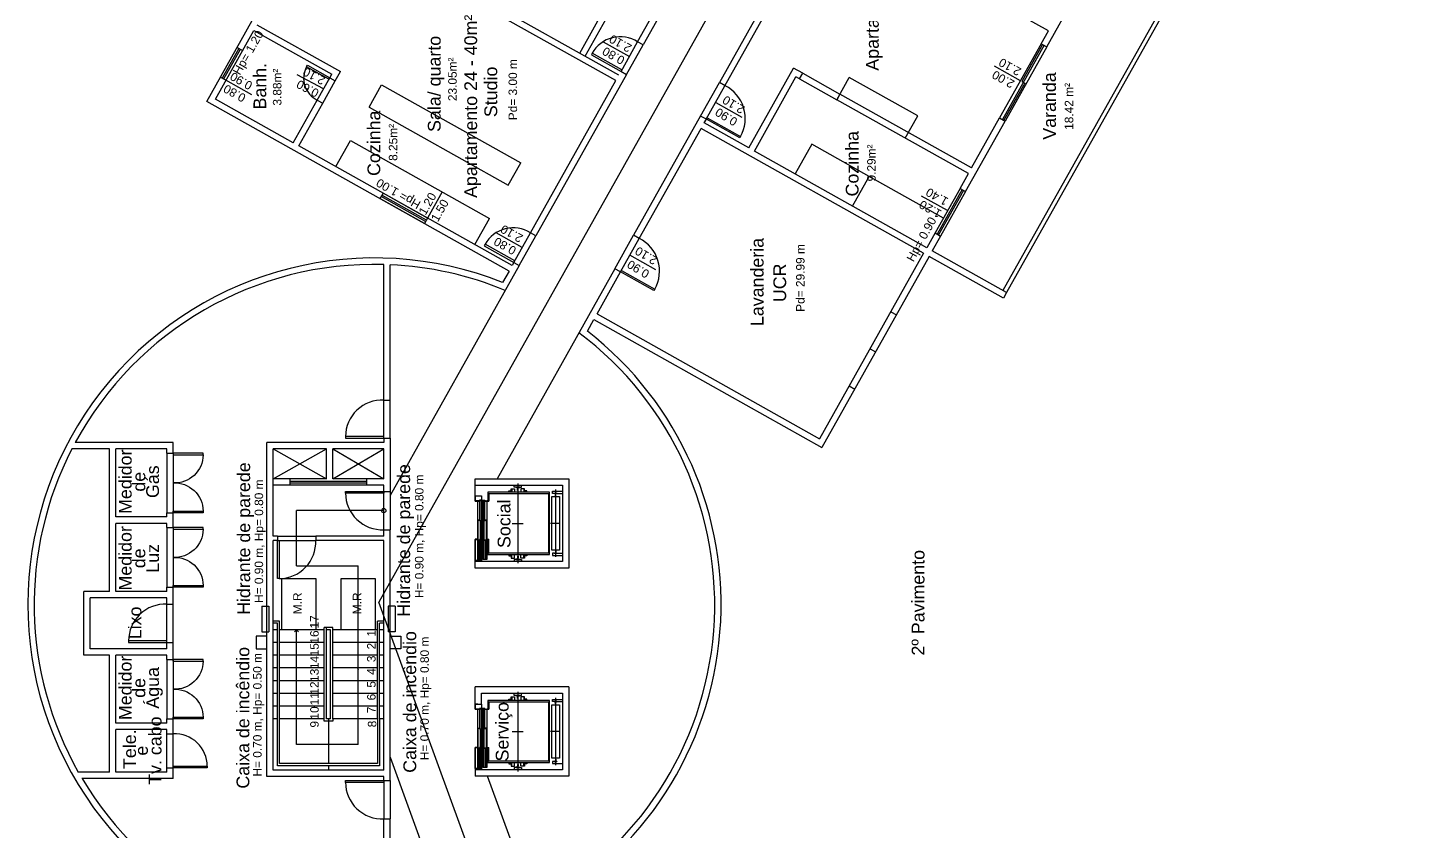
# Model space of a CAD drawing. Header units: millimetres. Extents: x -210 to 1173, y -437 to 320.
# Drawn here: x 1085.4 to 1118.09, y -180.93 to -162.04 of the extents above; entities that cross this region are included whole.
import ezdxf
from ezdxf.enums import TextEntityAlignment as Align

# ---------------------------------------------------------------- set-up
doc = ezdxf.new("R2010")
doc.units = ezdxf.units.MM
doc.header["$LTSCALE"] = 0.3
for name, pattern in [('DASHDOTX2', [50.8, 25.4, -12.7, 0, -12.7]), ('DASHED2', [9.525, 6.35, -3.175]), ('LTYPE_4', [112.5, 56.25, -56.25]), ('LTYPE_6', [168.75, 112.5, -28.125, 0, -28.125])]:
    doc.linetypes.add(name, pattern=pattern)
for name, color, linetype in [('CORTE', 6, 'Continuous'), ('COTAS', 1, 'Continuous'), ('ESQUADRIAS', 3, 'Continuous'), ('LAYER_0', 6, 'Continuous'), ('LINHA DE CORTE', 6, 'DASHDOTX2'), ('PISO', 1, 'Continuous'), ('PROJEÇÃO', 1, 'DASHED2'), ('TEXTOS', 2, 'Continuous'), ('VISTA', 2, 'Continuous')]:
    doc.layers.add(name, color=color, linetype=linetype)
doc.styles.add('2MM 1_100', font='ARIAL.TTF', dxfattribs={"height": 0.2})
doc.styles.add('3MM 1_100', font='ARIAL.TTF', dxfattribs={"height": 0.3})

msp = doc.modelspace()

# ---------------------------------------------------------------- linework, layer by layer
for p in [(1118.09, -131.986), (1110.996, -223.06)]:
    msp.add_line(p, (1093.657, -175.544))
at = {"layer": 'CORTE'}
for p, q in [((1104.442, -154.279), (1099.868, -162.434)), ((1106.186, -155.257), (1101.661, -163.325)), ((1099.739, -162.362), (1102.649, -157.173)), ((1101.792, -163.398), (1105.194, -157.338)), ((1099.226, -163.278), (1092.248, -159.365)), ((1099.299, -163.147), (1094.066, -160.212)), ((1098.508, -162.703), (1099.559, -160.828)), ((1109.399, -162.105), (1106.651, -160.564)), ((1098.376, -162.631), (1099.355, -160.886)), ((1089.607, -163.768), (1090.894, -161.474)), ((1109.357, -162.484), (1110.093, -161.174)), ((1089.811, -163.711), (1090.716, -162.097)), ((1090.716, -162.097), (1092.548, -163.124)), ((1090.789, -161.966), (1092.752, -163.066)), ((1109.227, -162.411), (1109.399, -162.105)), ((1099.868, -162.434), (1099.739, -162.362)), ((1109.226, -162.411), (1109.357, -162.484)), ((1092.63, -163.284), (1092.752, -163.066)), ((1099.342, -163.057), (1099.476, -163.132)), ((1102.352, -164.859), (1103.403, -162.984)), ((1103.621, -163.106), (1103.403, -162.984)), ((1103.548, -163.237), (1103.621, -163.106)), ((1092.499, -163.211), (1092.548, -163.124)), ((1092.499, -163.211), (1092.63, -163.284)), ((1097.22, -166.854), (1099.226, -163.278)), ((1099.476, -163.132), (1097.348, -166.926)), ((1101.794, -163.4), (1101.661, -163.325)), ((1102.483, -164.933), (1103.461, -163.188)), ((1103.548, -163.237), (1103.461, -163.188)), ((1096.715, -167.755), (1089.607, -163.768)), ((1091.643, -164.738), (1089.811, -163.711)), ((1091.643, -164.738), (1092.205, -163.734)), ((1092.205, -163.734), (1092.336, -163.808)), ((1104.494, -163.596), (1104.42, -163.727)), ((1107.515, -165.463), (1104.42, -163.727)), ((1107.588, -165.332), (1104.494, -163.596)), ((1091.773, -164.812), (1092.336, -163.808)), ((1092.101, -164.216), (1092.102, -164.216)), ((1101.218, -164.109), (1099.644, -166.915)), ((1099.778, -166.99), (1101.23, -164.402)), ((1101.354, -164.185), (1101.22, -164.11)), ((1106.463, -167.338), (1101.23, -164.402)), ((1102.352, -164.859), (1101.303, -164.271)), ((1101.305, -164.272), (1101.354, -164.185)), ((1107.45, -165.885), (1108.38, -164.228)), ((1107.588, -165.332), (1108.248, -164.155)), ((1108.248, -164.155), (1108.378, -164.228)), ((1096.789, -167.624), (1091.773, -164.812)), ((1106.536, -167.207), (1102.483, -164.933)), ((1107.319, -165.812), (1107.515, -165.463)), ((1093.753, -165.922), (1093.68, -166.053)), ((1107.319, -165.812), (1107.45, -165.885)), ((1094.8, -166.509), (1094.726, -166.64)), ((1097.348, -166.926), (1097.22, -166.855)), ((1099.778, -166.99), (1099.644, -166.915)), ((1106.732, -166.858), (1106.536, -167.207)), ((1106.863, -166.932), (1106.667, -167.28)), ((1106.732, -166.858), (1106.863, -166.932)), ((1106.463, -167.338), (1104.016, -171.699)), ((1108.413, -168.26), (1106.667, -167.28)), ((1093.77, -170.788), (1093.77, -167.601)), ((1093.92, -170.788), (1093.92, -167.606)), ((1096.957, -167.624), (1093.92, -173.03)), ((1096.829, -167.553), (1096.789, -167.624)), ((1096.829, -167.553), (1096.957, -167.624)), ((1106.593, -167.411), (1104.073, -171.903)), ((1108.339, -168.391), (1106.593, -167.411)), ((1099.204, -167.7), (1096.433, -172.638)), ((1096.715, -167.755), (1096.562, -168.024)), ((1098.784, -168.763), (1099.335, -167.773)), ((1099.338, -167.775), (1099.204, -167.7)), ((1108.413, -168.26), (1108.339, -168.391)), ((1098.559, -169.168), (1098.711, -168.894)), ((1098.711, -168.894), (1104.073, -171.903)), ((1098.784, -168.763), (1104.016, -171.699)), ((1087.32, -170.345), (1087.32, -170.342)), ((1093.77, -170.788), (1093.92, -170.788)), ((1087.32, -171.938), (1086.437, -171.937)), ((1088.82, -171.788), (1086.517, -171.787)), ((1087.32, -175.288), (1087.32, -171.938)), ((1087.47, -173.538), (1087.47, -171.938)), ((1088.67, -171.938), (1087.47, -171.938)), ((1088.67, -172.038), (1088.67, -171.938)), ((1088.82, -172.038), (1088.82, -171.788)), ((1091.02, -179.638), (1091.02, -171.788)), ((1093.77, -171.788), (1091.02, -171.788)), ((1091.17, -172.788), (1091.17, -171.938)), ((1092.42, -171.938), (1091.17, -171.938)), ((1091.17, -171.938), (1092.42, -172.638)), ((1091.17, -172.638), (1092.42, -171.938)), ((1092.42, -172.638), (1092.42, -171.938)), ((1092.57, -172.638), (1092.57, -171.938)), ((1093.77, -171.938), (1092.57, -171.938)), ((1092.57, -172.638), (1093.77, -171.938)), ((1092.57, -171.938), (1093.77, -172.638)), ((1093.77, -171.688), (1093.77, -171.788)), ((1093.77, -171.688), (1093.92, -171.688)), ((1093.77, -172.638), (1093.77, -171.938)), ((1093.92, -171.688), (1093.92, -172.938)), ((1093.92, -171.788), (1093.92, -171.788)), ((1088.67, -172.038), (1088.82, -172.038)), ((1092.42, -172.638), (1091.17, -172.638)), ((1091.17, -173.988), (1091.17, -172.788)), ((1093.77, -172.788), (1091.17, -172.788)), ((1093.77, -172.638), (1092.57, -172.638)), ((1093.77, -172.938), (1093.77, -172.788)), ((1095.92, -172.638), (1098.12, -172.638)), ((1095.92, -173.043), (1095.92, -172.638)), ((1095.92, -172.788), (1097.97, -172.788)), ((1097.97, -172.788), (1097.97, -174.588)), ((1098.12, -172.638), (1098.12, -174.738)), ((1096.24, -172.988), (1096.24, -172.988)), ((1088.67, -173.538), (1087.47, -173.538)), ((1088.67, -173.538), (1088.67, -173.438)), ((1088.67, -173.438), (1088.82, -173.438)), ((1088.82, -173.788), (1088.82, -173.438)), ((1093.72, -173.386), (1093.719, -173.388)), ((1087.47, -175.288), (1087.47, -173.688)), ((1088.67, -173.688), (1087.47, -173.688)), ((1088.67, -173.788), (1088.67, -173.688)), ((1088.67, -173.788), (1088.82, -173.788)), ((1093.77, -173.988), (1093.77, -173.838)), ((1093.92, -179.738), (1093.92, -173.838)), ((1091.27, -173.988), (1091.17, -173.988)), ((1091.17, -179.488), (1091.17, -174.088)), ((1091.27, -174.088), (1091.17, -174.088)), ((1093.77, -173.988), (1092.17, -173.988)), ((1093.77, -174.088), (1092.17, -174.088)), ((1093.77, -179.488), (1093.77, -174.088)), ((1095.92, -174.738), (1095.92, -174.563)), ((1097.97, -174.588), (1095.92, -174.588)), ((1098.12, -174.738), (1095.92, -174.738)), ((1097.97, -174.588), (1096.07, -174.588)), ((1088.67, -175.288), (1088.67, -175.188)), ((1088.67, -175.188), (1088.82, -175.188)), ((1088.82, -175.588), (1088.82, -175.188)), ((1086.72, -176.787), (1086.72, -175.287)), ((1087.32, -175.288), (1086.72, -175.287)), ((1086.87, -176.637), (1086.87, -175.437)), ((1088.67, -175.438), (1086.87, -175.437)), ((1088.67, -175.288), (1087.47, -175.288)), ((1088.67, -175.588), (1088.67, -175.438)), ((1088.67, -175.588), (1088.82, -175.588)), ((1090.9, -175.638), (1090.9, -176.238)), ((1090.9, -175.638), (1091.07, -175.638)), ((1091.07, -175.638), (1091.07, -176.238)), ((1094.04, -175.638), (1093.87, -175.638)), ((1093.87, -175.638), (1093.87, -176.238)), ((1094.04, -175.638), (1094.04, -176.238)), ((1088.67, -176.638), (1088.67, -176.488)), ((1088.67, -176.488), (1088.82, -176.488)), ((1088.82, -176.928), (1088.82, -176.488)), ((1090.9, -176.238), (1091.07, -176.238)), ((1094.04, -176.238), (1093.87, -176.238)), ((1087.32, -176.788), (1086.72, -176.787)), ((1088.67, -176.638), (1086.87, -176.637)), ((1087.32, -179.538), (1087.32, -176.788)), ((1087.47, -178.388), (1087.47, -176.788)), ((1088.67, -176.788), (1087.47, -176.788)), ((1088.67, -176.888), (1088.67, -176.788)), ((1088.67, -176.888), (1088.82, -176.888)), ((1093.153, -177.088), (1093.17, -177.133)), ((1098.12, -177.532), (1095.92, -177.532)), ((1095.92, -177.937), (1095.92, -177.532)), ((1096.07, -177.682), (1097.97, -177.682)), ((1096.07, -177.937), (1096.07, -177.682)), ((1097.97, -177.682), (1097.97, -179.482)), ((1098.12, -177.532), (1098.12, -179.632)), ((1088.67, -178.388), (1087.47, -178.388)), ((1088.67, -178.388), (1088.67, -178.288)), ((1088.67, -178.288), (1088.82, -178.288)), ((1088.82, -178.638), (1088.82, -178.248)), ((1087.47, -179.538), (1087.47, -178.538)), ((1088.67, -178.538), (1087.47, -178.538)), ((1088.67, -178.638), (1088.67, -178.538)), ((1088.67, -178.638), (1088.82, -178.638)), ((1088.67, -179.538), (1088.67, -179.438)), ((1088.67, -179.438), (1088.82, -179.438)), ((1088.82, -179.688), (1088.82, -179.438)), ((1091.02, -179.338), (1091.02, -179.338)), ((1093.92, -179.188), (1097.8, -189.818)), ((1095.92, -179.457), (1095.92, -179.632)), ((1096.07, -179.482), (1096.07, -179.457)), ((1087.32, -179.538), (1086.588, -179.537)), ((1088.82, -179.688), (1086.675, -179.687)), ((1088.67, -179.538), (1087.47, -179.538)), ((1093.77, -179.638), (1091.02, -179.638)), ((1093.77, -179.488), (1091.17, -179.488)), ((1093.77, -179.738), (1093.77, -179.638)), ((1093.77, -179.738), (1093.92, -179.738)), ((1097.97, -179.482), (1095.92, -179.482)), ((1098.12, -179.632), (1095.92, -179.632)), ((1097.97, -179.482), (1096.07, -179.482)), ((1097.913, -184.295), (1096.212, -179.632)), ((1093.77, -183.595), (1093.77, -180.638)), ((1093.77, -180.638), (1093.92, -180.638)), ((1093.92, -183.589), (1093.92, -180.638))]:
    msp.add_line(p, q, dxfattribs=at)
for points in [[(1091.02, -176.338), (1090.77, -176.338), (1090.77, -176.638), (1091.02, -176.638)], [(1093.92, -176.338), (1094.17, -176.338), (1094.17, -176.638), (1093.92, -176.638)]]:
    msp.add_lwpolyline(points, close=True, dxfattribs=at)
for radius, start, end in [(8.15, 68.3198, 282.7624), (8, 88.4307, 151.556), (8, 67.3915, 87.3556), (8, 298.0702, 53.0524), (8.15, 298.7515, 52.0851), (8, 152.7709, 209.5018), (8, 152.7709, 209.5018), (8, 210.7439, 271.5674)]:
    msp.add_arc((1093.551, -175.598), radius, start, end, dxfattribs=at)
at = {"layer": 'COTAS'}
for p, q in [((1098.93, -162.367), (1099.544, -162.711)), ((1108.739, -163.283), (1108.126, -162.939)), ((1090.666, -163.612), (1090.053, -163.268)), ((1092.352, -163.473), (1091.732, -163.142)), ((1095.144, -165.896), (1094.8, -166.509)), ((1107.025, -166.335), (1106.412, -165.991)), ((1097.024, -167.203), (1096.411, -166.86)), ((1093.77, -173.388), (1091.72, -173.388)), ((1091.72, -174.688), (1091.72, -173.388)), ((1091.72, -174.688), (1093.17, -174.688)), ((1093.17, -178.888), (1093.17, -174.688)), ((1091.72, -176.188), (1091.669, -176.238)), ((1091.72, -176.188), (1091.769, -176.238)), ((1091.72, -178.888), (1091.72, -176.188)), ((1093.17, -178.888), (1091.72, -178.888))]:
    msp.add_line(p, q, dxfattribs=at)
at = {"layer": 'COTAS', "extrusion": (8.11327e-13, 3.46145e-12, -1)}
msp.add_line((1101.574, -163.792), (1102.187, -164.136), dxfattribs=at)
at = {"layer": 'COTAS', "extrusion": (2.53092e-12, 2.49687e-12, -1)}
msp.add_line((1100.168, -167.724), (1099.555, -167.381), dxfattribs=at)
at = {"layer": 'COTAS'}
msp.add_circle((1093.77, -173.388), 0.05, dxfattribs=at)
at = {"layer": 'ESQUADRIAS'}
for p, q in [((1109.293, -162.447), (1108.315, -164.192)), ((1109.258, -162.428), (1108.769, -163.3)), ((1108.839, -163.339), (1108.35, -164.211)), ((1108.769, -163.3), (1108.839, -163.339)), ((1094.753, -166.592), (1093.707, -166.005)), ((1094.773, -166.557), (1093.726, -165.97)), ((1107.367, -165.839), (1106.78, -166.885)), ((1107.402, -165.858), (1106.815, -166.905))]:
    msp.add_line(p, q, dxfattribs=at)
for points in [[(1099.348, -163.06), (1099.368, -163.025), (1098.67, -162.634), (1098.65, -162.669)], [(1092.499, -163.211), (1092.479, -163.246), (1091.956, -162.953), (1091.975, -162.918)], [(1101.354, -164.185), (1101.374, -164.15), (1102.159, -164.59), (1102.139, -164.625)], [(1096.829, -167.553), (1096.848, -167.518), (1096.151, -167.127), (1096.131, -167.161)], [(1099.338, -167.775), (1099.358, -167.74), (1100.143, -168.18), (1100.123, -168.215)], [(1093.77, -171.688), (1093.77, -171.648), (1092.87, -171.648), (1092.87, -171.688)], [(1093.77, -172.938), (1093.77, -172.978), (1092.87, -172.978), (1092.87, -172.938)], [(1091.27, -174.088), (1091.31, -174.088), (1091.31, -174.988), (1091.27, -174.988)], [(1088.67, -176.488), (1088.67, -176.448), (1087.77, -176.448), (1087.77, -176.488)], [(1093.77, -179.738), (1093.77, -179.778), (1092.87, -179.778), (1092.87, -179.738)]]:
    msp.add_lwpolyline(points, close=True, dxfattribs=at)
at = {"layer": 'ESQUADRIAS', "extrusion": (-1.22461e-16, 2.18219e-21, -1)}
for points in [[(-1088.82, -172.038), (-1088.82, -172.078), (-1089.52, -172.078), (-1089.52, -172.038)], [(-1088.82, -173.438), (-1088.82, -173.398), (-1089.52, -173.398), (-1089.52, -173.438)], [(-1088.82, -173.788), (-1088.82, -173.828), (-1089.52, -173.828), (-1089.52, -173.788)], [(-1088.82, -175.188), (-1088.82, -175.148), (-1089.52, -175.148), (-1089.52, -175.188)], [(-1088.82, -176.888), (-1088.82, -176.928), (-1089.52, -176.928), (-1089.52, -176.888)], [(-1088.82, -178.288), (-1088.82, -178.248), (-1089.52, -178.248), (-1089.52, -178.288)]]:
    msp.add_lwpolyline(points, close=True, dxfattribs=at)
at = {"layer": 'ESQUADRIAS', "extrusion": (-2.37721e-09, -4.20167e-10, 1), "elevation": 0}
msp.add_lwpolyline([(1088.82, -179.438), (1088.82, -179.398), (1089.62, -179.398), (1089.62, -179.438)], close=True, dxfattribs=at)
at = {"layer": 'LAYER_0', "color": 11}
for p, q in [((1096.764, -172.927), (1096.764, -172.873)), ((1096.764, -172.873), (1096.845, -172.873)), ((1096.77, -172.933), (1096.77, -172.873)), ((1096.835, -172.838), (1096.835, -172.788)), ((1096.875, -172.838), (1096.835, -172.838)), ((1096.845, -172.873), (1096.845, -172.933)), ((1096.92, -172.838), (1096.875, -172.838)), ((1096.875, -172.838), (1096.875, -172.842)), ((1096.879, -172.846), (1096.875, -172.842)), ((1096.912, -172.847), (1096.879, -172.846)), ((1096.912, -172.847), (1096.916, -172.851)), ((1096.916, -172.867), (1096.912, -172.871)), ((1096.912, -172.913), (1096.912, -172.871)), ((1096.92, -172.913), (1096.912, -172.913)), ((1096.916, -172.867), (1096.916, -172.851)), ((1096.965, -172.838), (1096.92, -172.838)), ((1096.92, -172.913), (1096.928, -172.913)), ((1096.925, -172.851), (1096.928, -172.847)), ((1096.925, -172.867), (1096.925, -172.851)), ((1096.925, -172.867), (1096.928, -172.871)), ((1096.928, -172.847), (1096.962, -172.846)), ((1096.928, -172.913), (1096.928, -172.871)), ((1096.962, -172.846), (1096.965, -172.842)), ((1096.965, -172.838), (1097.005, -172.838)), ((1096.965, -172.838), (1096.965, -172.842)), ((1097.076, -172.873), (1096.995, -172.873)), ((1096.995, -172.873), (1096.995, -172.933)), ((1097.005, -172.838), (1097.005, -172.788)), ((1097.07, -172.933), (1097.07, -172.873)), ((1097.076, -172.927), (1097.076, -172.873)), ((1095.92, -173.163), (1095.92, -173.043)), ((1095.92, -173.043), (1095.98, -173.043)), ((1095.92, -173.163), (1096.025, -173.163)), ((1095.978, -173.045), (1095.922, -173.045)), ((1095.922, -173.045), (1095.922, -173.161)), ((1096.023, -173.161), (1095.922, -173.161)), ((1095.978, -173.058), (1095.978, -173.045)), ((1095.98, -173.058), (1095.978, -173.058)), ((1095.98, -173.043), (1095.98, -173.058)), ((1095.98, -173.043), (1096.07, -173.043)), ((1095.98, -174.563), (1095.98, -173.163)), ((1096.068, -173.146), (1096.023, -173.146)), ((1096.023, -173.146), (1096.023, -173.161)), ((1096.025, -173.163), (1096.025, -173.148)), ((1096.025, -173.148), (1096.07, -173.148)), ((1096.07, -173.151), (1096.03, -173.151)), ((1096.03, -173.151), (1096.03, -173.633)), ((1096.032, -173.631), (1096.032, -173.153)), ((1096.032, -173.153), (1096.068, -173.153)), ((1096.07, -173.133), (1096.068, -173.133)), ((1096.068, -173.133), (1096.068, -173.146)), ((1096.068, -173.153), (1096.068, -173.166)), ((1096.068, -173.166), (1096.07, -173.166)), ((1096.07, -173.043), (1096.07, -173.133)), ((1096.07, -173.133), (1096.07, -174.563)), ((1096.1, -173.133), (1096.1, -174.538)), ((1096.1, -173.133), (1096.102, -173.133)), ((1096.145, -173.148), (1096.1, -173.148)), ((1096.1, -173.151), (1096.14, -173.151)), ((1096.102, -173.166), (1096.1, -173.166)), ((1096.102, -173.133), (1096.102, -173.146)), ((1096.102, -173.146), (1096.147, -173.146)), ((1096.138, -173.153), (1096.102, -173.153)), ((1096.102, -173.153), (1096.102, -173.166)), ((1096.138, -173.631), (1096.138, -173.153)), ((1096.14, -173.151), (1096.14, -173.633)), ((1096.145, -173.163), (1096.145, -173.148)), ((1096.145, -173.163), (1096.19, -173.163)), ((1096.147, -173.146), (1096.147, -173.161)), ((1096.147, -173.161), (1096.19, -173.161)), ((1096.22, -173.161), (1096.19, -173.161)), ((1096.19, -173.163), (1096.24, -173.163)), ((1096.19, -173.163), (1096.19, -174.538)), ((1097.67, -172.958), (1096.22, -172.958)), ((1096.22, -172.958), (1096.22, -173.161)), ((1096.24, -172.988), (1096.24, -173.163)), ((1096.24, -172.988), (1097.64, -172.988)), ((1096.71, -172.933), (1096.71, -172.927)), ((1096.71, -172.927), (1096.764, -172.927)), ((1096.71, -172.933), (1096.77, -172.933)), ((1096.77, -172.933), (1096.77, -172.958)), ((1096.845, -172.933), (1096.845, -172.958)), ((1096.995, -172.933), (1096.995, -172.958)), ((1097.07, -172.933), (1097.07, -172.958)), ((1097.13, -172.933), (1097.07, -172.933)), ((1097.13, -172.927), (1097.076, -172.927)), ((1097.13, -172.933), (1097.13, -172.927)), ((1097.64, -172.988), (1097.64, -174.388)), ((1097.67, -174.418), (1097.67, -172.958)), ((1097.72, -173.058), (1097.9, -173.058)), ((1097.72, -174.318), (1097.72, -173.058)), ((1097.738, -172.984), (1097.738, -172.934)), ((1097.738, -172.934), (1097.97, -172.934)), ((1097.778, -172.984), (1097.738, -172.984)), ((1097.843, -172.984), (1097.97, -172.984)), ((1097.9, -173.058), (1097.9, -174.318)), ((1095.985, -173.613), (1096.025, -173.613)), ((1095.985, -173.613), (1095.985, -174.083)), ((1096.023, -173.615), (1095.987, -173.615)), ((1095.987, -174.081), (1095.987, -173.615)), ((1096.023, -173.628), (1096.023, -173.615)), ((1096.025, -173.628), (1096.023, -173.628)), ((1096.025, -173.613), (1096.025, -173.628)), ((1096.03, -173.633), (1096.07, -173.633)), ((1096.068, -173.631), (1096.032, -173.631)), ((1096.07, -173.618), (1096.068, -173.618)), ((1096.068, -173.618), (1096.068, -173.631)), ((1096.1, -173.618), (1096.102, -173.618)), ((1096.14, -173.633), (1096.1, -173.633)), ((1096.102, -173.618), (1096.102, -173.631)), ((1096.102, -173.631), (1096.138, -173.631)), ((1096.185, -173.613), (1096.145, -173.613)), ((1096.145, -173.613), (1096.145, -173.628)), ((1096.145, -173.628), (1096.147, -173.628)), ((1096.147, -173.628), (1096.147, -173.615)), ((1096.147, -173.615), (1096.183, -173.615)), ((1096.183, -174.081), (1096.183, -173.615)), ((1096.185, -173.613), (1096.185, -174.083)), ((1095.98, -174.063), (1095.92, -174.063)), ((1095.92, -174.063), (1095.92, -174.563)), ((1095.922, -174.561), (1095.922, -174.065)), ((1095.922, -174.065), (1095.978, -174.065)), ((1095.978, -174.065), (1095.978, -174.078)), ((1095.978, -174.078), (1095.98, -174.078)), ((1095.985, -174.083), (1096.025, -174.083)), ((1096.023, -174.081), (1095.987, -174.081)), ((1096.025, -174.068), (1096.023, -174.068)), ((1096.023, -174.068), (1096.023, -174.081)), ((1096.025, -174.083), (1096.025, -174.068)), ((1096.145, -174.083), (1096.145, -174.068)), ((1096.145, -174.068), (1096.147, -174.068)), ((1096.185, -174.083), (1096.145, -174.083)), ((1096.147, -174.068), (1096.147, -174.081)), ((1096.147, -174.081), (1096.183, -174.081)), ((1096.19, -174.063), (1096.24, -174.063)), ((1096.19, -174.078), (1096.192, -174.078)), ((1096.192, -174.078), (1096.192, -174.065)), ((1096.192, -174.065), (1096.22, -174.065)), ((1096.22, -174.065), (1096.22, -174.418)), ((1096.24, -174.388), (1096.24, -174.063)), ((1095.98, -174.548), (1095.978, -174.548)), ((1095.978, -174.548), (1095.978, -174.561)), ((1096.19, -174.538), (1096.1, -174.538)), ((1096.22, -174.418), (1097.67, -174.418)), ((1097.64, -174.388), (1096.24, -174.388)), ((1096.71, -174.443), (1096.77, -174.443)), ((1096.71, -174.443), (1096.71, -174.449)), ((1096.71, -174.449), (1096.764, -174.449)), ((1096.764, -174.449), (1096.764, -174.503)), ((1096.764, -174.503), (1096.845, -174.503)), ((1096.77, -174.443), (1096.77, -174.418)), ((1096.77, -174.443), (1096.77, -174.503)), ((1096.875, -174.538), (1096.835, -174.538)), ((1096.835, -174.538), (1096.835, -174.588)), ((1096.845, -174.443), (1096.845, -174.418)), ((1096.845, -174.503), (1096.845, -174.443)), ((1096.878, -174.529), (1096.875, -174.533)), ((1096.875, -174.538), (1096.875, -174.533)), ((1096.875, -174.538), (1096.92, -174.538)), ((1096.912, -174.528), (1096.878, -174.529)), ((1096.92, -174.463), (1096.912, -174.463)), ((1096.912, -174.463), (1096.912, -174.505)), ((1096.916, -174.508), (1096.912, -174.505)), ((1096.916, -174.524), (1096.912, -174.528)), ((1096.916, -174.508), (1096.916, -174.524)), ((1096.92, -174.463), (1096.928, -174.463)), ((1096.92, -174.538), (1096.965, -174.538)), ((1096.925, -174.508), (1096.928, -174.505)), ((1096.925, -174.508), (1096.925, -174.524)), ((1096.928, -174.528), (1096.925, -174.524)), ((1096.928, -174.463), (1096.928, -174.505)), ((1096.928, -174.528), (1096.962, -174.529)), ((1096.962, -174.529), (1096.965, -174.533)), ((1096.965, -174.538), (1096.965, -174.533)), ((1096.965, -174.538), (1097.005, -174.538)), ((1096.995, -174.443), (1096.995, -174.418)), ((1096.995, -174.503), (1096.995, -174.443)), ((1097.076, -174.503), (1096.995, -174.503)), ((1097.005, -174.538), (1097.005, -174.588)), ((1097.07, -174.443), (1097.07, -174.418)), ((1097.13, -174.443), (1097.07, -174.443)), ((1097.07, -174.443), (1097.07, -174.503)), ((1097.13, -174.449), (1097.076, -174.449)), ((1097.076, -174.449), (1097.076, -174.503)), ((1097.13, -174.443), (1097.13, -174.449)), ((1097.9, -174.318), (1097.72, -174.318)), ((1097.778, -174.392), (1097.738, -174.392)), ((1097.738, -174.392), (1097.738, -174.442)), ((1097.738, -174.442), (1097.97, -174.442)), ((1097.843, -174.392), (1097.97, -174.392)), ((1095.92, -174.563), (1095.98, -174.563)), ((1095.978, -174.561), (1095.922, -174.561)), ((1096.07, -174.563), (1095.98, -174.563)), ((1096.71, -177.827), (1096.71, -177.821)), ((1096.71, -177.821), (1096.764, -177.821)), ((1096.71, -177.827), (1096.77, -177.827)), ((1096.764, -177.821), (1096.764, -177.767)), ((1096.764, -177.767), (1096.845, -177.767)), ((1096.77, -177.827), (1096.77, -177.767)), ((1096.77, -177.827), (1096.77, -177.852)), ((1096.835, -177.732), (1096.835, -177.682)), ((1096.875, -177.732), (1096.835, -177.732)), ((1096.845, -177.767), (1096.845, -177.827)), ((1096.845, -177.827), (1096.845, -177.852)), ((1096.92, -177.732), (1096.875, -177.732)), ((1096.875, -177.732), (1096.875, -177.737)), ((1096.878, -177.74), (1096.875, -177.737)), ((1096.912, -177.742), (1096.878, -177.74)), ((1096.912, -177.742), (1096.915, -177.746)), ((1096.915, -177.762), (1096.912, -177.765)), ((1096.912, -177.807), (1096.912, -177.765)), ((1096.92, -177.807), (1096.912, -177.807)), ((1096.915, -177.762), (1096.915, -177.746)), ((1096.965, -177.732), (1096.92, -177.732)), ((1096.92, -177.807), (1096.928, -177.807)), ((1096.924, -177.746), (1096.928, -177.742)), ((1096.924, -177.762), (1096.924, -177.746)), ((1096.924, -177.762), (1096.928, -177.765)), ((1096.928, -177.742), (1096.961, -177.74)), ((1096.928, -177.807), (1096.928, -177.765)), ((1096.961, -177.74), (1096.965, -177.737)), ((1096.965, -177.732), (1097.005, -177.732)), ((1096.965, -177.732), (1096.965, -177.737)), ((1097.076, -177.767), (1096.995, -177.767)), ((1096.995, -177.767), (1096.995, -177.827)), ((1096.995, -177.827), (1096.995, -177.852)), ((1097.005, -177.732), (1097.005, -177.682)), ((1097.07, -177.827), (1097.07, -177.767)), ((1097.07, -177.827), (1097.07, -177.852)), ((1097.13, -177.827), (1097.07, -177.827)), ((1097.076, -177.821), (1097.076, -177.767)), ((1097.13, -177.821), (1097.076, -177.821)), ((1097.13, -177.827), (1097.13, -177.821)), ((1097.737, -177.878), (1097.737, -177.828)), ((1097.737, -177.828), (1097.97, -177.828)), ((1095.92, -178.057), (1095.92, -177.937)), ((1095.92, -177.937), (1095.98, -177.937)), ((1095.92, -178.057), (1096.025, -178.057)), ((1095.978, -177.939), (1095.922, -177.939)), ((1095.922, -177.939), (1095.922, -178.055)), ((1096.023, -178.055), (1095.922, -178.055)), ((1095.978, -177.952), (1095.978, -177.939)), ((1095.98, -177.952), (1095.978, -177.952)), ((1095.98, -177.937), (1095.98, -177.952)), ((1095.98, -177.937), (1096.07, -177.937)), ((1095.98, -179.457), (1095.98, -178.057)), ((1096.068, -178.04), (1096.023, -178.04)), ((1096.023, -178.04), (1096.023, -178.055)), ((1096.025, -178.057), (1096.025, -178.042)), ((1096.025, -178.042), (1096.07, -178.042)), ((1096.07, -178.045), (1096.03, -178.045)), ((1096.03, -178.045), (1096.03, -178.527)), ((1096.032, -178.525), (1096.032, -178.047)), ((1096.032, -178.047), (1096.068, -178.047)), ((1096.07, -178.027), (1096.068, -178.027)), ((1096.068, -178.027), (1096.068, -178.04)), ((1096.068, -178.047), (1096.068, -178.06)), ((1096.068, -178.06), (1096.07, -178.06)), ((1096.07, -177.937), (1096.07, -178.027)), ((1096.07, -178.027), (1096.07, -179.457)), ((1096.1, -178.027), (1096.1, -179.432)), ((1096.1, -178.027), (1096.102, -178.027)), ((1096.145, -178.042), (1096.1, -178.042)), ((1096.1, -178.045), (1096.14, -178.045)), ((1096.102, -178.06), (1096.1, -178.06)), ((1096.102, -178.027), (1096.102, -178.04)), ((1096.102, -178.04), (1096.147, -178.04)), ((1096.138, -178.047), (1096.102, -178.047)), ((1096.102, -178.047), (1096.102, -178.06)), ((1096.138, -178.525), (1096.138, -178.047)), ((1096.14, -178.045), (1096.14, -178.527)), ((1096.145, -178.057), (1096.145, -178.042)), ((1096.145, -178.057), (1096.19, -178.057)), ((1096.147, -178.04), (1096.147, -178.055)), ((1096.147, -178.055), (1096.19, -178.055)), ((1096.22, -178.055), (1096.19, -178.055)), ((1096.19, -178.057), (1096.24, -178.057)), ((1096.19, -178.057), (1096.19, -179.432)), ((1097.67, -177.852), (1096.22, -177.852)), ((1096.22, -177.852), (1096.22, -178.055)), ((1096.24, -177.882), (1096.24, -178.057)), ((1096.24, -177.882), (1097.64, -177.882)), ((1097.64, -177.882), (1097.64, -179.282)), ((1097.67, -179.312), (1097.67, -177.852)), ((1097.72, -177.952), (1097.9, -177.952)), ((1097.72, -179.212), (1097.72, -177.952)), ((1097.777, -177.878), (1097.737, -177.878)), ((1097.842, -177.878), (1097.97, -177.878)), ((1097.9, -177.952), (1097.9, -179.212)), ((1095.985, -178.507), (1096.025, -178.507)), ((1095.985, -178.507), (1095.985, -178.977)), ((1096.023, -178.509), (1095.987, -178.509)), ((1095.987, -178.975), (1095.987, -178.509)), ((1096.023, -178.522), (1096.023, -178.509)), ((1096.025, -178.522), (1096.023, -178.522)), ((1096.025, -178.507), (1096.025, -178.522)), ((1096.03, -178.527), (1096.07, -178.527)), ((1096.068, -178.525), (1096.032, -178.525)), ((1096.07, -178.512), (1096.068, -178.512)), ((1096.068, -178.512), (1096.068, -178.525)), ((1096.1, -178.512), (1096.102, -178.512)), ((1096.14, -178.527), (1096.1, -178.527)), ((1096.102, -178.512), (1096.102, -178.525)), ((1096.102, -178.525), (1096.138, -178.525)), ((1096.185, -178.507), (1096.145, -178.507)), ((1096.145, -178.507), (1096.145, -178.522)), ((1096.145, -178.522), (1096.147, -178.522)), ((1096.147, -178.522), (1096.147, -178.509)), ((1096.147, -178.509), (1096.183, -178.509)), ((1096.183, -178.975), (1096.183, -178.509)), ((1096.185, -178.507), (1096.185, -178.977)), ((1095.98, -178.957), (1095.92, -178.957)), ((1095.92, -178.957), (1095.92, -179.457)), ((1095.922, -179.455), (1095.922, -178.959)), ((1095.922, -178.959), (1095.978, -178.959)), ((1095.978, -178.959), (1095.978, -178.972)), ((1095.978, -178.972), (1095.98, -178.972)), ((1095.985, -178.977), (1096.025, -178.977)), ((1096.023, -178.975), (1095.987, -178.975)), ((1096.025, -178.962), (1096.023, -178.962)), ((1096.023, -178.962), (1096.023, -178.975)), ((1096.025, -178.977), (1096.025, -178.962)), ((1096.145, -178.977), (1096.145, -178.962)), ((1096.145, -178.962), (1096.147, -178.962)), ((1096.185, -178.977), (1096.145, -178.977)), ((1096.147, -178.962), (1096.147, -178.975)), ((1096.147, -178.975), (1096.183, -178.975)), ((1096.19, -178.957), (1096.24, -178.957)), ((1096.19, -178.972), (1096.192, -178.972)), ((1096.192, -178.972), (1096.192, -178.959)), ((1096.192, -178.959), (1096.22, -178.959)), ((1096.22, -178.959), (1096.22, -179.312)), ((1096.24, -179.282), (1096.24, -178.957)), ((1095.92, -179.457), (1095.98, -179.457)), ((1095.978, -179.455), (1095.922, -179.455)), ((1095.98, -179.442), (1095.978, -179.442)), ((1095.978, -179.442), (1095.978, -179.455)), ((1096.07, -179.457), (1095.98, -179.457)), ((1096.19, -179.432), (1096.1, -179.432)), ((1096.22, -179.312), (1097.67, -179.312)), ((1097.64, -179.282), (1096.24, -179.282)), ((1096.71, -179.337), (1096.77, -179.337)), ((1096.71, -179.337), (1096.71, -179.343)), ((1096.71, -179.343), (1096.764, -179.343)), ((1096.764, -179.343), (1096.764, -179.397)), ((1096.764, -179.397), (1096.845, -179.397)), ((1096.77, -179.337), (1096.77, -179.312)), ((1096.77, -179.337), (1096.77, -179.397)), ((1096.875, -179.432), (1096.835, -179.432)), ((1096.835, -179.432), (1096.835, -179.482)), ((1096.845, -179.337), (1096.845, -179.312)), ((1096.845, -179.397), (1096.845, -179.337)), ((1096.878, -179.424), (1096.875, -179.428)), ((1096.875, -179.432), (1096.875, -179.428)), ((1096.875, -179.432), (1096.92, -179.432)), ((1096.912, -179.422), (1096.878, -179.424)), ((1096.92, -179.357), (1096.912, -179.357)), ((1096.912, -179.357), (1096.912, -179.399)), ((1096.915, -179.403), (1096.912, -179.399)), ((1096.915, -179.419), (1096.912, -179.422)), ((1096.915, -179.403), (1096.915, -179.419)), ((1096.92, -179.357), (1096.928, -179.357)), ((1096.92, -179.432), (1096.965, -179.432)), ((1096.924, -179.403), (1096.928, -179.399)), ((1096.924, -179.403), (1096.924, -179.419)), ((1096.928, -179.422), (1096.924, -179.419)), ((1096.928, -179.357), (1096.928, -179.399)), ((1096.928, -179.422), (1096.961, -179.424)), ((1096.961, -179.424), (1096.965, -179.428)), ((1096.965, -179.432), (1096.965, -179.428)), ((1096.965, -179.432), (1097.005, -179.432)), ((1096.995, -179.337), (1096.995, -179.312)), ((1096.995, -179.397), (1096.995, -179.337)), ((1097.076, -179.397), (1096.995, -179.397)), ((1097.005, -179.432), (1097.005, -179.482)), ((1097.07, -179.337), (1097.07, -179.312)), ((1097.13, -179.337), (1097.07, -179.337)), ((1097.07, -179.337), (1097.07, -179.397)), ((1097.13, -179.343), (1097.076, -179.343)), ((1097.076, -179.343), (1097.076, -179.397)), ((1097.13, -179.337), (1097.13, -179.343)), ((1097.9, -179.212), (1097.72, -179.212)), ((1097.777, -179.286), (1097.737, -179.286)), ((1097.737, -179.286), (1097.737, -179.336)), ((1097.737, -179.336), (1097.97, -179.336))]:
    msp.add_line(p, q, dxfattribs=at)
at = {"layer": 'LAYER_0', "color": 1, "linetype": 'LTYPE_4'}
for p, q in [((1096.779, -172.873), (1096.779, -172.933)), ((1097.062, -172.873), (1097.062, -172.933)), ((1096.779, -172.933), (1096.779, -172.958)), ((1097.062, -172.933), (1097.062, -172.958)), ((1096.779, -174.443), (1096.779, -174.418)), ((1096.779, -174.503), (1096.779, -174.443)), ((1097.062, -174.443), (1097.062, -174.418)), ((1097.062, -174.503), (1097.062, -174.443)), ((1096.778, -177.767), (1096.778, -177.827)), ((1096.778, -177.827), (1096.778, -177.852)), ((1097.061, -177.767), (1097.061, -177.827)), ((1097.061, -177.827), (1097.061, -177.852)), ((1096.778, -179.337), (1096.778, -179.312)), ((1096.778, -179.397), (1096.778, -179.337)), ((1097.061, -179.337), (1097.061, -179.312)), ((1097.061, -179.397), (1097.061, -179.337))]:
    msp.add_line(p, q, dxfattribs=at)
at = {"layer": 'LAYER_0', "color": 15, "linetype": 'LTYPE_6'}
for p, q in [((1096.92, -172.753), (1096.92, -174.628)), ((1097.81, -172.895), (1097.81, -174.477)), ((1096.792, -173.688), (1097.044, -173.688)), ((1097.921, -173.688), (1097.691, -173.688)), ((1096.92, -177.647), (1096.92, -179.523)), ((1097.81, -177.79), (1097.81, -179.371)), ((1096.792, -178.582), (1097.044, -178.582)), ((1097.92, -178.582), (1097.691, -178.582))]:
    msp.add_line(p, q, dxfattribs=at)
at = {"layer": 'LAYER_0', "color": 7}
for p, q in [((1095.92, -173.043), (1096.07, -173.043)), ((1096.07, -174.563), (1095.92, -174.563)), ((1095.92, -177.937), (1096.07, -177.937)), ((1096.07, -179.457), (1095.92, -179.457))]:
    msp.add_line(p, q, dxfattribs=at)
at = {"layer": 'LAYER_0'}
for p, q in [((1096.515, -172.988), (1096.515, -172.988)), ((1096.24, -174.147), (1096.24, -174.147)), ((1097.64, -174.147), (1097.64, -174.147)), ((1096.515, -174.388), (1096.515, -174.388)), ((1096.515, -177.882), (1096.515, -177.882)), ((1096.24, -179.042), (1096.24, -179.042)), ((1097.64, -179.042), (1097.64, -179.042)), ((1096.515, -179.282), (1096.515, -179.282))]:
    msp.add_line(p, q, dxfattribs=at)
at = {"layer": 'LAYER_0', "color": 1}
for p, q in [((1097.843, -172.984), (1097.778, -172.984)), ((1097.782, -172.988), (1097.778, -172.984)), ((1097.808, -172.988), (1097.782, -172.988)), ((1097.806, -173.003), (1097.808, -173.001)), ((1097.806, -173.038), (1097.806, -173.003)), ((1097.814, -173.038), (1097.806, -173.038)), ((1097.808, -173.001), (1097.808, -172.988)), ((1097.812, -173.001), (1097.812, -172.988)), ((1097.839, -172.988), (1097.812, -172.988)), ((1097.812, -173.001), (1097.814, -173.003)), ((1097.814, -173.038), (1097.814, -173.003)), ((1097.839, -172.988), (1097.843, -172.984)), ((1096.045, -174.563), (1096.045, -173.633)), ((1096.055, -173.633), (1096.055, -174.563)), ((1096.115, -174.538), (1096.115, -173.633)), ((1096.125, -173.633), (1096.125, -174.538)), ((1096, -174.563), (1096, -174.083)), ((1096.01, -174.083), (1096.01, -174.563)), ((1096.16, -174.083), (1096.16, -174.538)), ((1096.17, -174.538), (1096.17, -174.083)), ((1097.782, -174.388), (1097.778, -174.392)), ((1097.778, -174.392), (1097.843, -174.392)), ((1097.782, -174.388), (1097.808, -174.388)), ((1097.806, -174.338), (1097.814, -174.338)), ((1097.806, -174.338), (1097.806, -174.373)), ((1097.808, -174.375), (1097.806, -174.373)), ((1097.808, -174.375), (1097.808, -174.388)), ((1097.814, -174.373), (1097.812, -174.375)), ((1097.812, -174.375), (1097.812, -174.388)), ((1097.812, -174.388), (1097.839, -174.388)), ((1097.814, -174.338), (1097.814, -174.373)), ((1097.839, -174.388), (1097.843, -174.392)), ((1097.842, -177.878), (1097.777, -177.878)), ((1097.781, -177.882), (1097.777, -177.878)), ((1097.808, -177.882), (1097.781, -177.882)), ((1097.806, -177.897), (1097.808, -177.895)), ((1097.806, -177.932), (1097.806, -177.897)), ((1097.814, -177.932), (1097.806, -177.932)), ((1097.808, -177.895), (1097.808, -177.882)), ((1097.812, -177.895), (1097.812, -177.882)), ((1097.838, -177.882), (1097.812, -177.882)), ((1097.812, -177.895), (1097.814, -177.897)), ((1097.814, -177.932), (1097.814, -177.897)), ((1097.838, -177.882), (1097.842, -177.878)), ((1096.045, -179.457), (1096.045, -178.527)), ((1096.055, -178.527), (1096.055, -179.457)), ((1096.115, -179.432), (1096.115, -178.527)), ((1096.125, -178.527), (1096.125, -179.432)), ((1096, -179.457), (1096, -178.977)), ((1096.01, -178.977), (1096.01, -179.457)), ((1096.16, -178.977), (1096.16, -179.432)), ((1096.17, -179.432), (1096.17, -178.977)), ((1097.781, -179.282), (1097.777, -179.286)), ((1097.777, -179.286), (1097.842, -179.286)), ((1097.781, -179.282), (1097.808, -179.282)), ((1097.806, -179.232), (1097.814, -179.232)), ((1097.806, -179.232), (1097.806, -179.267)), ((1097.808, -179.269), (1097.806, -179.267)), ((1097.808, -179.269), (1097.808, -179.282)), ((1097.814, -179.267), (1097.812, -179.269)), ((1097.812, -179.269), (1097.812, -179.282)), ((1097.812, -179.282), (1097.838, -179.282)), ((1097.814, -179.232), (1097.814, -179.267)), ((1097.838, -179.282), (1097.842, -179.286))]:
    msp.add_line(p, q, dxfattribs=at)
at = {"layer": 'LINHA DE CORTE'}
for p, q in [((1093.77, -172.938), (1093.92, -172.938)), ((1093.77, -173.838), (1093.92, -173.838)), ((1091.27, -173.988), (1091.27, -174.088)), ((1092.17, -173.988), (1092.17, -174.088))]:
    msp.add_line(p, q, dxfattribs=at)
at = {"layer": 'PISO', "extrusion": (5.98874e-17, 1.06818e-16, -1)}
for p, q in [((1099.348, -163.06), (1099.739, -162.362)), ((1099.477, -163.132), (1099.868, -162.434))]:
    msp.add_line(p, q, dxfattribs=at)
at = {"layer": 'PISO'}
for p, q in [((1109.228, -162.411), (1108.25, -164.155)), ((1109.359, -162.484), (1108.38, -164.228)), ((1103.621, -163.106), (1104.494, -163.596)), ((1101.22, -164.11), (1101.661, -163.325)), ((1101.351, -164.183), (1101.792, -163.398)), ((1103.548, -163.237), (1104.42, -163.727)), ((1099.204, -167.7), (1099.644, -166.915)), ((1099.335, -167.773), (1099.775, -166.988)), ((1093.77, -171.688), (1093.77, -170.788)), ((1093.92, -171.688), (1093.92, -170.788)), ((1088.67, -172.038), (1088.67, -173.438)), ((1088.82, -172.038), (1088.82, -173.438)), ((1093.77, -173.838), (1093.77, -172.938)), ((1093.92, -172.938), (1093.92, -173.838)), ((1088.67, -173.788), (1088.67, -175.188)), ((1088.82, -173.788), (1088.82, -175.188)), ((1091.27, -173.988), (1092.17, -173.988)), ((1091.27, -174.088), (1092.17, -174.088)), ((1088.67, -176.488), (1088.67, -175.588)), ((1088.82, -176.488), (1088.82, -175.588)), ((1091.27, -176.188), (1091.17, -176.188)), ((1092.37, -176.188), (1091.32, -176.188)), ((1091.27, -176.788), (1091.17, -176.788)), ((1092.37, -176.788), (1091.32, -176.788)), ((1088.67, -176.888), (1088.67, -178.288)), ((1088.82, -176.888), (1088.82, -178.288)), ((1091.27, -177.088), (1091.17, -177.088)), ((1092.37, -177.088), (1091.32, -177.088)), ((1091.27, -177.388), (1091.17, -177.388)), ((1092.37, -177.388), (1091.32, -177.388)), ((1091.27, -177.688), (1091.17, -177.688)), ((1092.37, -177.688), (1091.32, -177.688)), ((1091.27, -177.988), (1091.17, -177.988)), ((1092.37, -177.988), (1091.32, -177.988)), ((1091.27, -178.288), (1091.17, -178.288)), ((1092.37, -178.288), (1091.32, -178.288)), ((1092.47, -178.288), (1092.47, -179.338)), ((1093.62, -178.288), (1092.57, -178.288)), ((1093.77, -178.288), (1093.67, -178.288)), ((1092.47, -179.388), (1092.47, -179.488)), ((1093.77, -179.738), (1093.77, -180.638)), ((1093.92, -179.738), (1093.92, -180.638))]:
    msp.add_line(p, q, dxfattribs=at)
at = {"layer": 'PISO', "extrusion": (5.98433e-17, 1.06843e-16, -1)}
for p, q in [((1092.206, -163.734), (1092.499, -163.211)), ((1092.337, -163.808), (1092.63, -163.284))]:
    msp.add_line(p, q, dxfattribs=at)
at = {"layer": 'PISO', "extrusion": (5.98768e-17, 1.06824e-16, -1)}
for p, q in [((1096.829, -167.552), (1097.22, -166.854)), ((1096.957, -167.624), (1097.348, -166.926))]:
    msp.add_line(p, q, dxfattribs=at)
at = {"layer": 'PISO', "extrusion": (2.37568e-09, 4.19464e-10, -1)}
for p, q in [((1088.668, -179.438), (1088.668, -178.638)), ((1088.82, -179.438), (1088.82, -178.638))]:
    msp.add_line(p, q, dxfattribs=at)
at = {"layer": 'PISO'}
for points in [[(1091.37, -176.188), (1091.37, -174.988), (1092.17, -174.988), (1092.17, -176.188)], [(1092.77, -176.188), (1092.77, -174.988), (1093.57, -174.988), (1093.57, -176.188)]]:
    msp.add_lwpolyline(points, close=True, dxfattribs=at)
for centre, radius, start, end in [((1099.333, -163.006), 0.761, 57.7853, 150.7229), ((1092.446, -163.227), 0.561, 150.7465, 244.6964), ((1101.408, -164.169), 0.861, 330.7103, 63.3142), ((1096.814, -167.498), 0.761, 57.791, 150.7286), ((1099.392, -167.759), 0.861, 330.7134, 63.3174), ((1093.734, -171.651), 0.864, 87.6128, 179.7813), ((1093.734, -172.974), 0.864, 180.2167, 272.3852), ((1091.307, -174.124), 0.864, 270.2167, 2.3852), ((1088.634, -176.451), 0.864, 87.6128, 179.7813), ((1093.734, -179.774), 0.864, 180.2167, 272.3852)]:
    msp.add_arc(centre, radius, start, end, dxfattribs=at)
at = {"layer": 'PISO', "extrusion": (-1.22461e-16, 2.18219e-21, -1)}
for centre, start, end in [((-1088.859, -172.078), 180.001, 273.3704), ((-1088.859, -173.398), 86.6317, 180.001), ((-1088.859, -173.828), 180.001, 273.3704), ((-1088.859, -175.148), 86.6317, 180.001), ((-1088.859, -176.928), 180.001, 273.3704), ((-1088.859, -178.248), 86.6317, 180.001)]:
    msp.add_arc(centre, 0.661, start, end, dxfattribs=at)
at = {"layer": 'PISO', "extrusion": (-2.37568e-09, -4.19464e-10, 1)}
msp.add_arc((1088.859, -179.398, 0), 0.761, 359.999, 92.9366, dxfattribs=at)
at = {"layer": 'PROJEÇÃO'}
for p, q in [((1090.362, -162.524), (1089.97, -163.222)), ((1090.397, -162.544), (1090.005, -163.241)), ((1090.445, -162.571), (1090.314, -162.497)), ((1090.053, -163.268), (1089.922, -163.195)), ((1091.57, -172.788), (1091.57, -172.638)), ((1091.57, -172.693), (1093.37, -172.693)), ((1091.57, -172.733), (1093.37, -172.733)), ((1093.37, -172.788), (1093.37, -172.638)), ((1091.27, -176.488), (1091.17, -176.488)), ((1092.37, -176.488), (1091.32, -176.488))]:
    msp.add_line(p, q, dxfattribs=at)
at = {"layer": 'VISTA'}
for p, q in [((1113.219, -159.49), (1108.326, -168.211)), ((1113.306, -159.539), (1108.413, -168.26)), ((1093.424, -163.902), (1093.717, -163.379)), ((1093.717, -163.379), (1096.989, -165.212)), ((1104.42, -163.727), (1104.714, -163.203)), ((1106.326, -164.108), (1104.714, -163.203)), ((1093.424, -163.902), (1096.695, -165.735)), ((1106.032, -164.631), (1106.326, -164.108)), ((1092.641, -165.298), (1092.984, -164.687)), ((1092.984, -164.687), (1096.255, -166.52)), ((1103.833, -164.773), (1103.442, -165.471)), ((1105.185, -165.532), (1103.833, -164.773)), ((1096.695, -165.735), (1096.989, -165.212)), ((1104.793, -166.231), (1105.185, -165.532)), ((1106.928, -166.509), (1105.185, -165.532)), ((1094.727, -166.639), (1093.68, -166.053)), ((1094.8, -166.509), (1093.753, -165.922)), ((1107.319, -165.812), (1106.732, -166.858)), ((1107.45, -165.885), (1106.863, -166.932)), ((1095.913, -167.131), (1096.256, -166.521)), ((1105.692, -168.711), (1105.823, -168.785)), ((1105.203, -169.583), (1105.333, -169.657)), ((1104.713, -170.456), (1104.844, -170.529)), ((1091.32, -175.988), (1091.17, -175.988)), ((1091.27, -176.038), (1091.17, -176.038)), ((1091.27, -179.388), (1091.27, -176.038)), ((1091.32, -179.338), (1091.32, -175.988)), ((1092.37, -178.338), (1092.37, -176.138)), ((1092.42, -176.138), (1092.37, -176.138)), ((1092.42, -178.288), (1092.42, -176.138)), ((1092.57, -176.138), (1092.42, -176.138)), ((1092.52, -176.188), (1092.42, -176.188)), ((1092.52, -178.288), (1092.52, -176.188)), ((1092.57, -178.288), (1092.57, -176.138)), ((1093.62, -176.188), (1092.57, -176.188)), ((1093.62, -178.288), (1093.62, -175.988)), ((1093.77, -175.988), (1093.62, -175.988)), ((1093.67, -178.288), (1093.67, -176.038)), ((1093.77, -176.038), (1093.67, -176.038)), ((1093.77, -176.188), (1093.67, -176.188)), ((1093.62, -176.488), (1092.57, -176.488)), ((1093.77, -176.488), (1093.67, -176.488)), ((1093.62, -176.788), (1092.57, -176.788)), ((1093.77, -176.788), (1093.67, -176.788)), ((1093.62, -177.088), (1092.57, -177.088)), ((1093.77, -177.088), (1093.67, -177.088)), ((1093.62, -177.388), (1092.57, -177.388)), ((1093.77, -177.388), (1093.67, -177.388)), ((1093.62, -177.688), (1092.57, -177.688)), ((1093.77, -177.688), (1093.67, -177.688)), ((1093.62, -177.988), (1092.57, -177.988)), ((1093.77, -177.988), (1093.67, -177.988)), ((1092.57, -178.338), (1092.37, -178.338)), ((1092.52, -178.288), (1092.42, -178.288)), ((1092.57, -178.288), (1092.57, -178.338)), ((1093.62, -178.288), (1093.62, -179.338)), ((1093.67, -178.288), (1093.67, -179.388)), ((1093.67, -179.388), (1091.27, -179.388)), ((1093.62, -179.338), (1091.32, -179.338))]:
    msp.add_line(p, q, dxfattribs=at)

# ---------------------------------------------------------------- texts
at = {"layer": 'TEXTOS'}
for s, height, rotation, style, p in [('Apartamento 28 - 60m²', 0.3, 90, '3MM 1_100', (1105.257, -160.89)), ('Apartamento 24 - 40m²', 0.3, 90, '3MM 1_100', (1095.814, -163.882)), ('Hp= 1.20', 0.2, 60.1792, '2MM 1_100', (1090.583, -162.619)), ('Sala/ quarto', 0.3, 90, '3MM 1_100', (1094.957, -163.355)), ('2.10', 0.2, 150.7166, '2MM 1_100', (1099.333, -162.407)), ('23.05m²', 0.2, 90, '2MM 1_100', (1095.385, -163.247)), ('Pd= 3.00 m', 0.2, 90, '2MM 1_100', (1096.804, -163.491)), ('0.80', 0.2, 150.7166, '2MM 1_100', (1099.17, -162.694)), ('2.10', 0.2, 150.7166, '2MM 1_100', (1108.49, -162.958)), ('0.90', 0.2, 150.7166, '2MM 1_100', (1090.418, -163.287)), ('Banh.', 0.3, 90, '3MM 1_100', (1090.856, -163.409)), ('3.88m²', 0.2, 90, '2MM 1_100', (1091.264, -163.43)), ('2.10', 0.2, 151.9287, '2MM 1_100', (1092.131, -163.175)), ('Studio', 0.3, 90, '3MM 1_100', (1096.286, -163.543)), ('2.00', 0.2, 150.7166, '2MM 1_100', (1108.333, -163.248)), ('Varanda', 0.3, 90, '3MM 1_100', (1109.422, -163.875)), ('0.80', 0.2, 150.7166, '2MM 1_100', (1090.261, -163.577)), ('0.60', 0.2, 151.9287, '2MM 1_100', (1091.98, -163.468)), ('18.42 m²', 0.2, 90, '2MM 1_100', (1109.88, -163.884)), ('2.10', 0.2, 148.8932, '2MM 1_100', (1101.994, -163.845, 0)), ('Cozinha', 0.3, 90, '3MM 1_100', (1093.537, -164.75)), ('0.90', 0.2, 148.8932, '2MM 1_100', (1101.823, -164.133, 0)), ('8.25m²', 0.2, 90, '2MM 1_100', (1093.989, -164.73)), ('Cozinha', 0.3, 90, '3MM 1_100', (1104.782, -165.233)), ('9.29m²', 0.2, 90, '2MM 1_100', (1105.235, -165.214)), ('Hp= 1.00', 0.2, 150.1759, '2MM 1_100', (1094.113, -165.939)), ('1.20', 0.2, 60.7133, '2MM 1_100', (1094.797, -166.172)), ('1.40', 0.2, 150.7166, '2MM 1_100', (1106.777, -166.01)), ('1.50', 0.2, 60.7133, '2MM 1_100', (1095.087, -166.329)), ('1.20', 0.2, 150.7166, '2MM 1_100', (1106.62, -166.3)), ('2.10', 0.2, 150.7166, '2MM 1_100', (1096.776, -166.878)), ('Hp= 0.90', 0.2, 61.254, '2MM 1_100', (1106.41, -167.007)), ('0.80', 0.2, 150.7166, '2MM 1_100', (1096.619, -167.168)), ('Lavanderia', 0.3, 90, '3MM 1_100', (1102.549, -168.013)), ('2.10', 0.2, 148.8932, '2MM 1_100', (1099.938, -167.396, 0)), ('Pd= 29.99 m', 0.2, 90, '2MM 1_100', (1103.563, -167.918)), ('0.90', 0.2, 148.8932, '2MM 1_100', (1099.752, -167.712, 0)), ('UCR', 0.3, 90, '3MM 1_100', (1103.08, -168.032)), ('Medidor', 0.3, 90, '3MM 1_100', (1087.692, -172.709)), ('de', 0.3, 90, '3MM 1_100', (1088.013, -172.709)), ('Gás', 0.3, 90, '3MM 1_100', (1088.335, -172.709)), ('Hidrante de parede', 0.3, 90, '3MM 1_100', (1090.478, -174.047)), ('Hidrante de parede', 0.3, 90, '3MM 1_100', (1094.239, -174.088)), ('H= 0.90 m, Hp= 0.80 m', 0.2, 90, '2MM 1_100', (1094.603, -173.994)), ('H= 0.90 m, Hp= 0.80 m', 0.2, 90, '2MM 1_100', (1090.834, -174.108)), ('Social', 0.3, 90, '3MM 1_100', (1096.598, -173.697)), ('Medidor', 0.3, 90, '3MM 1_100', (1087.692, -174.51)), ('Luz', 0.3, 90, '3MM 1_100', (1088.335, -174.51)), ('de', 0.3, 90, '3MM 1_100', (1088.013, -174.51)), ('2º Pavimento', 0.3, 90, '3MM 1_100', (1106.332, -175.555)), ('M.R', 0.2, 90, '2MM 1_100', (1091.74, -175.569)), ('M.R', 0.2, 90, '2MM 1_100', (1093.14, -175.569)), ('Lixo', 0.3, 90, '3MM 1_100', (1087.92, -176.029)), ('17', 0.2, 90, '2MM 1_100', (1092.137, -176.005)), ('16', 0.2, 90, '2MM 1_100', (1092.14, -176.36)), ('15', 0.2, 90, '2MM 1_100', (1092.14, -176.66)), ('2', 0.2, 90, '2MM 1_100', (1093.478, -176.574)), ('1', 0.2, 90, '2MM 1_100', (1093.478, -176.274)), ('Caixa de incêndio', 0.3, 90, '3MM 1_100', (1094.382, -177.888)), ('H= 0.70 m, Hp= 0.80 m', 0.2, 90, '2MM 1_100', (1094.729, -177.804)), ('Medidor', 0.3, 90, '3MM 1_100', (1087.692, -177.557)), ('Caixa de incêndio', 0.3, 90, '3MM 1_100', (1090.459, -178.26)), ('H= 0.70 m, Hp= 0.50 m', 0.2, 90, '2MM 1_100', (1090.798, -178.19)), ('14', 0.2, 90, '2MM 1_100', (1092.14, -176.96)), ('3', 0.2, 90, '2MM 1_100', (1093.478, -176.874)), ('Água', 0.3, 90, '3MM 1_100', (1088.335, -177.557)), ('13', 0.2, 90, '2MM 1_100', (1092.14, -177.26)), ('4', 0.2, 90, '2MM 1_100', (1093.478, -177.174)), ('de', 0.3, 90, '3MM 1_100', (1088.013, -177.557)), ('12', 0.2, 90, '2MM 1_100', (1092.14, -177.56)), ('5', 0.2, 90, '2MM 1_100', (1093.478, -177.474)), ('11', 0.2, 90, '2MM 1_100', (1092.14, -177.812)), ('6', 0.2, 90, '2MM 1_100', (1093.478, -177.774)), ('10', 0.2, 90, '2MM 1_100', (1092.14, -178.146)), ('7', 0.2, 90, '2MM 1_100', (1093.478, -178.074)), ('Serviço', 0.3, 90, '3MM 1_100', (1096.554, -178.588)), ('Tv. cabo', 0.3, 90, '3MM 1_100', (1088.394, -179.033)), ('9', 0.2, 90, '2MM 1_100', (1092.14, -178.412)), ('8', 0.2, 90, '2MM 1_100', (1093.496, -178.406)), ('Tele.', 0.3, 90, '3MM 1_100', (1087.794, -178.999)), ('e', 0.3, 90, '3MM 1_100', (1088.073, -179.033))]:
    msp.add_text(s, height=height, rotation=rotation, dxfattribs=dict(at, style=style)).set_placement(p, align=Align.MIDDLE_CENTER)

doc.saveas('drawing.dxf')
